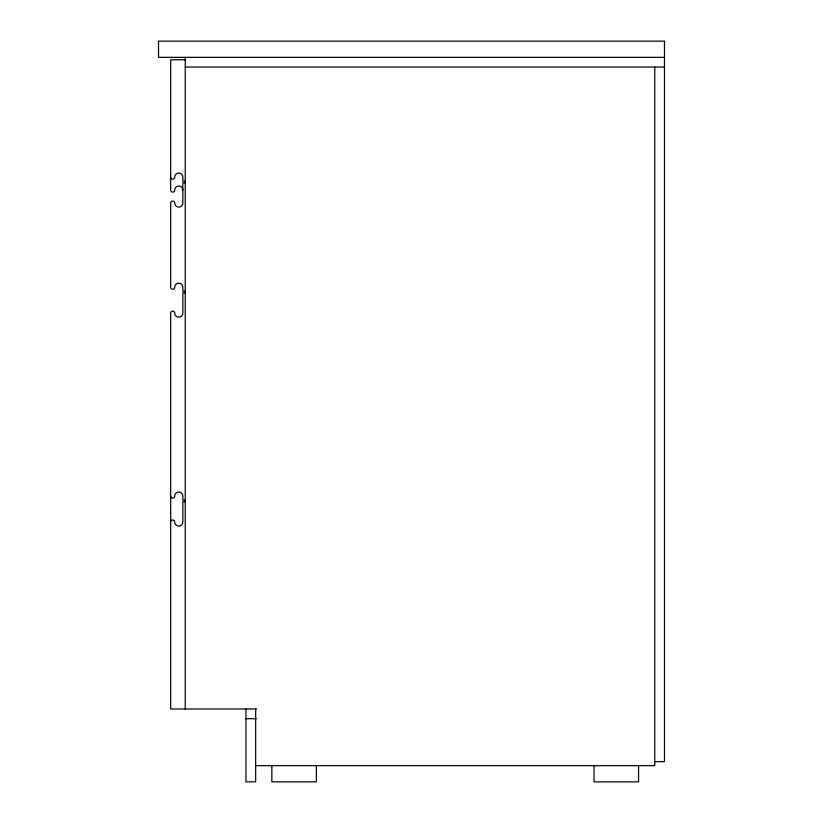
<?xml version="1.0" encoding="UTF-8"?>
<svg xmlns="http://www.w3.org/2000/svg" width="823" height="823" viewBox="0 0 823 823"><rect width="100%" height="100%" fill="white"/><g stroke="black" fill="none" stroke-linecap="round" stroke-linejoin="round"><path stroke-width="1.23" d="M664.47 57.343L158.53 57.343L158.53 41.15L664.47 41.15L664.47 761.614L654.758 761.614M185.247 59.77L170.67 59.77L170.67 190.103A2.027 2.027 0 0 0 172.696 192.119A2.027 2.027 0 0 0 174.723 190.103A4.043 4.043 0 0 1 178.766 186.049A4.043 4.043 0 0 1 182.819 190.103M185.247 67.054L664.47 67.054M185.247 181.194L182.819 181.194L182.819 177.151A4.043 4.043 0 0 0 178.766 173.097A4.043 4.043 0 0 0 174.723 177.151A2.027 2.027 0 0 1 172.696 179.167A2.027 2.027 0 0 1 170.67 177.151M185.247 182.819L182.819 182.819L182.819 203.055A4.043 4.043 0 0 1 178.766 207.098A4.043 4.043 0 0 1 174.723 203.055A2.027 2.027 0 0 0 172.696 201.028A2.027 2.027 0 0 0 170.67 203.055L170.67 287.237A2.027 2.027 0 0 0 172.696 289.264A2.027 2.027 0 0 0 174.723 287.237A4.043 4.043 0 0 1 178.766 283.194A4.043 4.043 0 0 1 182.819 287.237L182.819 291.291L185.247 291.291M185.247 292.906L182.819 292.906L182.819 313.141A4.043 4.043 0 0 1 178.766 317.194A4.043 4.043 0 0 1 174.723 313.141A2.027 2.027 0 0 0 172.696 311.125A2.027 2.027 0 0 0 170.67 313.141L170.67 708.994L256.519 708.994M185.247 500.137L182.819 500.137L182.819 496.094A4.043 4.043 0 0 0 178.766 492.051A4.043 4.043 0 0 0 174.723 496.094A2.027 2.027 0 0 1 172.696 498.121A2.027 2.027 0 0 1 170.67 496.094M185.247 501.763L182.819 501.763L182.819 521.998A4.043 4.043 0 0 1 178.766 526.041A4.043 4.043 0 0 1 174.723 521.998A2.027 2.027 0 0 0 172.696 519.971A2.027 2.027 0 0 0 170.67 521.998M245.954 718.705L256.241 718.705M255.665 765.657L654.758 765.657L654.758 67.054M638.566 765.277L638.566 781.85L594.041 781.85L594.041 765.277M316.382 765.277L316.382 781.85L271.857 781.85L271.857 765.277M255.665 708.994L255.665 781.85L245.954 781.85L245.954 708.994M185.247 57.343L185.247 708.994"/></g></svg>
